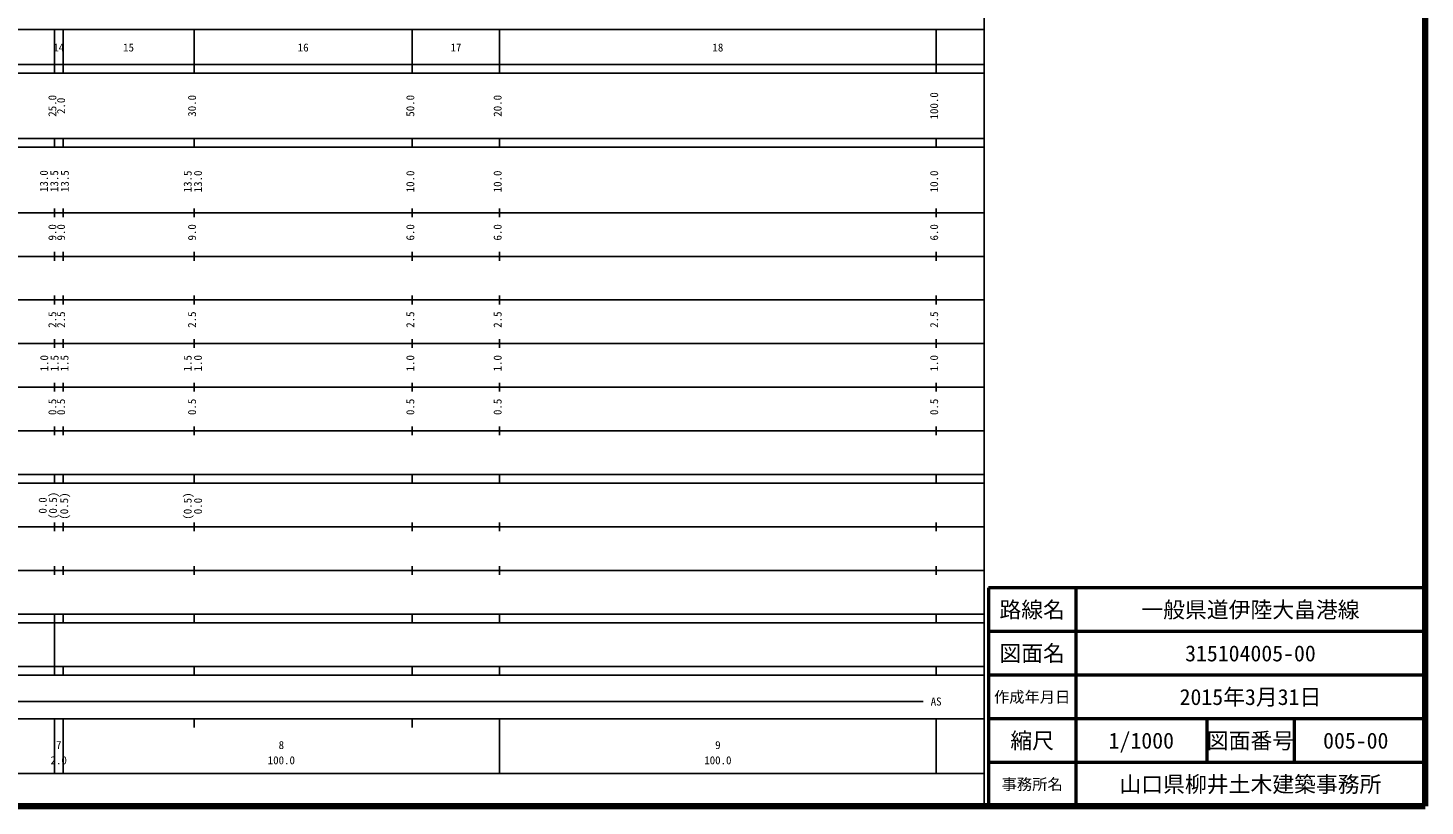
# Model space of a CAD drawing. Units: millimetres on the paper, enlarged 1000 times. Extents: x 40000 to 680000, y 20000 to 380000.
# Drawn here: x 359952 to 680000, y 20000 to 198357 of the extents above; entities that cross this region are included whole.
import ezdxf
from ezdxf.enums import TextEntityAlignment as Align

# ---------------------------------------------------------------- set-up
doc = ezdxf.new("R2010")
doc.units = ezdxf.units.MM
doc.header["$LTSCALE"] = 1000
for name, color, linetype, lineweight in [('M-TTL', 2, 'Continuous', 140), ('M-TTL-BAND', 7, 'Continuous', 25), ('M-TTL-FRAM', 2, 'Continuous', 50), ('M-TTL-LINE', 7, 'Continuous', 50)]:
    doc.layers.add(name, color=color, linetype=linetype, lineweight=lineweight)
doc.layers.add('M-TTL-TXT', color=7, linetype='Continuous')
doc.styles.add('ＭＳ ゴシック', font='')
doc.styles.get('ＭＳ ゴシック').set_extended_font_data('MS Gothic')

msp = doc.modelspace()

# ---------------------------------------------------------------- linework, layer by layer
at = {"layer": 'M-TTL'}
for p, q in [((680000, 20000), (680000, 380000)), ((40000, 20000), (680000, 20000))]:
    msp.add_line(p, q, dxfattribs=at)
at = {"layer": 'M-TTL-BAND'}
for p, q in [((579000, 20000), (579000, 370000)), ((68000, 198000), (579000, 198000)), ((366000, 188000), (366000, 198000)), ((368000, 188000), (368000, 198000)), ((398000, 188000), (398000, 198000)), ((448000, 188000), (448000, 198000)), ((468000, 188000), (468000, 198000)), ((568000, 188000), (568000, 198000)), ((40000, 190000), (579000, 190000)), ((40000, 188000), (579000, 188000)), ((40000, 173000), (579000, 173000)), ((366000, 171000), (366000, 173000)), ((368000, 171000), (368000, 173000)), ((398000, 171000), (398000, 173000)), ((448000, 171000), (448000, 173000)), ((468000, 171000), (468000, 173000)), ((568000, 171000), (568000, 173000)), ((40000, 171000), (579000, 171000)), ((366000, 155000), (366000, 157000)), ((368000, 155000), (368000, 157000)), ((398000, 155000), (398000, 157000)), ((448000, 155000), (448000, 157000)), ((468000, 155000), (468000, 157000)), ((568000, 155000), (568000, 157000)), ((40000, 156000), (579000, 156000)), ((46000, 146000), (579000, 146000)), ((366000, 145000), (366000, 147000)), ((368000, 145000), (368000, 147000)), ((398000, 145000), (398000, 147000)), ((448000, 145000), (448000, 147000)), ((468000, 145000), (468000, 147000)), ((568000, 145000), (568000, 147000)), ((52000, 136000), (579000, 136000)), ((366000, 135000), (366000, 137000)), ((368000, 135000), (368000, 137000)), ((398000, 135000), (398000, 137000)), ((448000, 135000), (448000, 137000)), ((468000, 135000), (468000, 137000)), ((568000, 135000), (568000, 137000)), ((46000, 126000), (579000, 126000)), ((366000, 125000), (366000, 127000)), ((368000, 125000), (368000, 127000)), ((398000, 125000), (398000, 127000)), ((448000, 125000), (448000, 127000)), ((468000, 125000), (468000, 127000)), ((568000, 125000), (568000, 127000)), ((52000, 116000), (579000, 116000)), ((366000, 115000), (366000, 117000)), ((368000, 115000), (368000, 117000)), ((398000, 115000), (398000, 117000)), ((448000, 115000), (448000, 117000)), ((468000, 115000), (468000, 117000)), ((568000, 115000), (568000, 117000)), ((46000, 106000), (579000, 106000)), ((366000, 105000), (366000, 107000)), ((368000, 105000), (368000, 107000)), ((398000, 105000), (398000, 107000)), ((448000, 105000), (448000, 107000)), ((468000, 105000), (468000, 107000)), ((568000, 105000), (568000, 107000)), ((40000, 96000), (579000, 96000)), ((40000, 94000), (579000, 94000)), ((366000, 94000), (366000, 96000)), ((368000, 94000), (368000, 96000)), ((398000, 94000), (398000, 96000)), ((448000, 94000), (448000, 96000)), ((468000, 94000), (468000, 96000)), ((568000, 94000), (568000, 96000)), ((49000, 84000), (579000, 84000)), ((366000, 83000), (366000, 85000)), ((368000, 83000), (368000, 85000)), ((398000, 83000), (398000, 85000)), ((448000, 83000), (448000, 85000)), ((468000, 83000), (468000, 85000)), ((568000, 83000), (568000, 85000)), ((40000, 74000), (579000, 74000)), ((366000, 73000), (366000, 75000)), ((368000, 73000), (368000, 75000)), ((398000, 73000), (398000, 75000)), ((448000, 73000), (448000, 75000)), ((468000, 73000), (468000, 75000)), ((568000, 73000), (568000, 75000)), ((40000, 64000), (579000, 64000)), ((40000, 62000), (579000, 62000)), ((366000, 62000), (366000, 64000)), ((366000, 52000), (366000, 62000)), ((366000, 52000), (366000, 62000)), ((368000, 62000), (368000, 64000)), ((398000, 62000), (398000, 64000)), ((448000, 62000), (448000, 64000)), ((468000, 62000), (468000, 64000)), ((568000, 62000), (568000, 64000)), ((40000, 52000), (579000, 52000)), ((366000, 50000), (366000, 52000)), ((368000, 50000), (368000, 52000)), ((398000, 50000), (398000, 52000)), ((448000, 50000), (448000, 52000)), ((468000, 50000), (468000, 52000)), ((568000, 50000), (568000, 52000)), ((40000, 50000), (579000, 50000)), ((170500, 44000), (565000, 44000)), ((40000, 40000), (579000, 40000)), ((366000, 27500), (366000, 40000)), ((368000, 27500), (368000, 40000)), ((398000, 38000), (398000, 40000)), ((448000, 38000), (448000, 40000)), ((468000, 27500), (468000, 40000)), ((568000, 27500), (568000, 40000)), ((68000, 27500), (579000, 27500))]:
    msp.add_line(p, q, dxfattribs=at)
at = {"layer": 'M-TTL-FRAM'}
for p, q in [((680000, 70000), (580000, 70000)), ((580000, 70000), (580000, 20000))]:
    msp.add_line(p, q, dxfattribs=at)
at = {"layer": 'M-TTL-LINE'}
for p, q in [((600000, 70000), (600000, 20000)), ((680000, 60000), (580000, 60000)), ((680000, 50000), (580000, 50000)), ((680000, 40000), (580000, 40000)), ((630000, 40000), (630000, 30000)), ((650000, 40000), (650000, 30000)), ((680000, 30000), (580000, 30000))]:
    msp.add_line(p, q, dxfattribs=at)

# ---------------------------------------------------------------- texts
at = {"layer": 'M-TTL-BAND', "style": 'ＭＳ ゴシック'}
for s, p in [('14', (367000, 192405)), ('15', (383000, 192405)), ('16', (423000, 192405)), ('17', (458000, 192405)), ('18', (518000, 192405)), ('AS', (568000, 42500)), ('7', (367000, 32523)), ('8', (418000, 32523)), ('9', (518000, 32523)), ('2.0', (367000, 29033)), ('100.0', (418000, 29033)), ('100.0', (518000, 29033))]:
    msp.add_text(s, height=1833, dxfattribs=at).set_placement(p, align=Align.BOTTOM_CENTER)
for s, p in [('25.0', (367000, 180500)), ('30.0', (399000, 180500)), ('50.0', (449000, 180500)), ('20.0', (469000, 180500)), ('100.0', (569000, 180500)), ('2.0', (369000, 180500)), ('13.0', (365071, 163245)), ('13.5', (367441, 163245)), ('13.5', (369857, 163245)), ('13.5', (398000, 163174)), ('13.0', (400370, 163174)), ('10.0', (449000, 163174)), ('10.0', (469000, 163174)), ('10.0', (569000, 163174)), ('9.0', (367000, 151500)), ('9.0', (369000, 151500)), ('9.0', (399000, 151500)), ('6.0', (449000, 151500)), ('6.0', (469000, 151500)), ('6.0', (569000, 151500)), ('2.5', (367000, 131500)), ('2.5', (369000, 131500)), ('2.5', (399000, 131500)), ('2.5', (449000, 131500)), ('2.5', (469000, 131500)), ('2.5', (569000, 131500)), ('1.0', (365143, 121500)), ('1.5', (367513, 121500)), ('1.5', (369786, 121500)), ('1.5', (398000, 121500)), ('1.0', (400370, 121500)), ('1.0', (449000, 121500)), ('1.0', (469000, 121500)), ('1.0', (569000, 121500)), ('0.5', (367000, 111500)), ('0.5', (369000, 111500)), ('0.5', (399000, 111500)), ('0.5', (449000, 111500)), ('0.5', (469000, 111500)), ('0.5', (569000, 111500)), ('0.0', (364785, 88907)), ('(0.5)', (367155, 88907)), ('(0.5)', (369715, 88764)), ('(0.5)', (398000, 88764)), ('0.0', (400370, 88764))]:
    msp.add_text(s, height=1833, rotation=90, dxfattribs=at).set_placement(p, align=Align.BOTTOM_CENTER)
at = {"layer": 'M-TTL-TXT', "style": 'ＭＳ ゴシック'}
for s, height, p in [('路線名', 3666, (590000, 65000)), ('路線名', 3666, (590000, 65000)), ('一般県道伊陸大畠港線', 3666, (640000, 65000)), ('図面名', 3666, (590000, 55000)), ('図面名', 3666, (590000, 55000)), ('315104005-00', 3666, (640000, 55000)), ('作成年月日', 2566, (590000, 45000)), ('作成年月日', 2566, (590000, 45000)), ('2015年3月31日', 3666, (640000, 45000)), ('縮尺', 3666, (590000, 35000)), ('縮尺', 3666, (590000, 35000)), ('1/1000', 3666, (615000, 35000)), ('図面番号', 3666, (640000, 35000)), ('図面番号', 3666, (640000, 35000)), ('005-00', 3666, (664125, 35000)), ('事務所名', 2566, (590000, 25000)), ('事務所名', 2566, (590000, 25000)), ('山口県柳井土木建築事務所', 3666, (640000, 25000))]:
    msp.add_text(s, height=height, dxfattribs=at).set_placement(p, align=Align.MIDDLE_CENTER)

doc.saveas('drawing.dxf')
